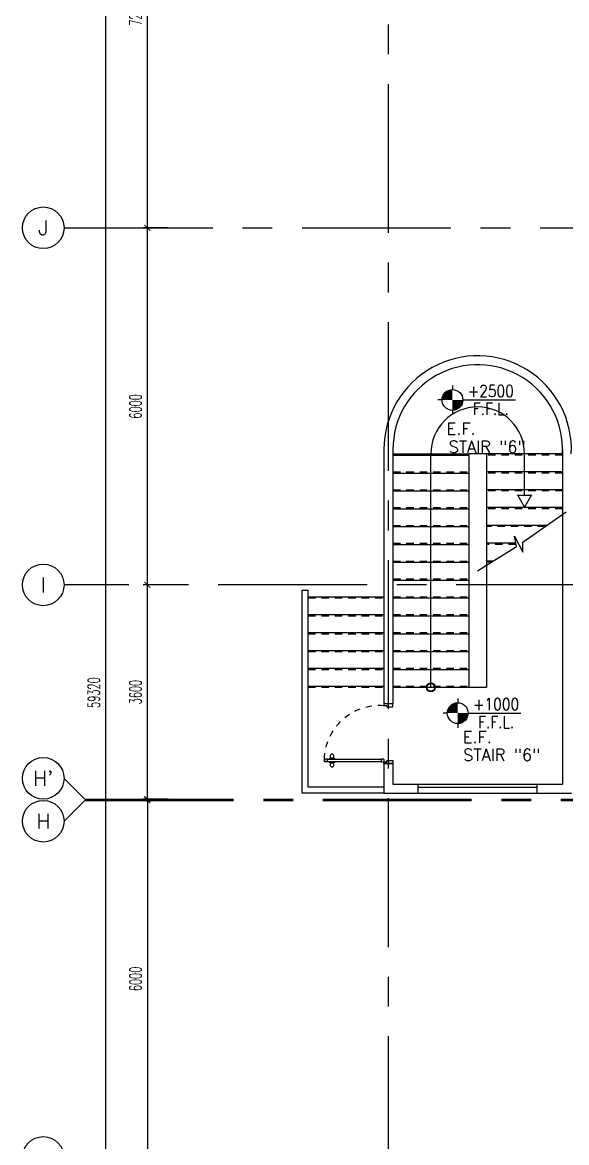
# Model space of a CAD drawing. Extents: x -0.4 to 91.7, y -13.9 to 77.4.
# Drawn here: x -0.35 to 8.8, y 26.9 to 45.72 of the extents above; entities that cross this region are included whole.
import ezdxf
from ezdxf.enums import TextEntityAlignment as Align

# ---------------------------------------------------------------- set-up
doc = ezdxf.new("R2010")
doc.units = 0
doc.header["$MEASUREMENT"] = 0
doc.header["$PDMODE"] = 3
doc.header["$PDSIZE"] = 0.1
for name, pattern in [('CENTERX2', [4, 2.5, -0.5, 0.5, -0.5]), ('HIDDEN', [0.375, 0.25, -0.125]), ('HIDDEN2', [0.1875, 0.125, -0.0625])]:
    doc.linetypes.add(name, pattern=pattern)
doc.layers.get('0').update_dxf_attribs({"color": 11, "linetype": 'CONTINUOUS'})
doc.layers.get('DEFPOINTS').update_dxf_attribs({"color": 11, "linetype": 'CONTINUOUS'})
for name, color, linetype in [('AX', 11, 'CONTINUOUS'), ('AX-CR', 11, 'CONTINUOUS'), ('AX-DIM', 11, 'CONTINUOUS'), ('AX-TXT', 11, 'CONTINUOUS'), ('AXES', 11, 'CENTERX2'), ('DOOR', 11, 'CONTINUOUS'), ('Handrail', 11, 'CONTINUOUS'), ('LEV-PL', 11, 'CONTINUOUS'), ('PART', 11, 'CONTINUOUS'), ('RM-NAME', 11, 'CONTINUOUS'), ('STR', 11, 'CONTINUOUS'), ('WALL', 11, 'CONTINUOUS'), ('WIN', 11, 'CONTINUOUS')]:
    doc.layers.add(name, color=color, linetype=linetype)
doc.styles.add('ROMANS', font='ROMANS.shx', dxfattribs={"width": 0.6})
doc.styles.add('S', font='ROMANS.SHX')
doc.dimstyles.new('STANDARD in', dxfattribs={"dimtxt": 0.2, "dimasz": 0.1, "dimexe": 0.07, "dimexo": 0.05, "dimgap": 0.1, "dimtad": 1, "dimdec": 0, "dimlfac": 1000, "dimzin": 0, "dimdsep": 46, "dimtxsty": 'ROMANS', "dimblk": 'ARCHTICK', "dimcen": 0.05, "dimdle": 0.05, "dimclrd": 7, "dimclre": 7, "dimclrt": 2, "dimadec": 0, "dimazin": 0, "dimtfac": 1, "dimtdec": 0, "dimtmove": 2, "dimatfit": 3, "dimldrblk": 'ARCHTICK', "dimfxl": 0, "dimtolj": 1, "dimtzin": 0, "dimarcsym": 0})

# ---------------------------------------------------------------- blocks, each defined once
blk = doc.blocks.new('_ARCHTICK')
at = {"color": 0, "linetype": 'ByBlock', "const_width": 0.15}
blk.add_lwpolyline([(-0.5, -0.5), (0.5, 0.5)], dxfattribs=at)
blk = doc.blocks.new('*D177')
at = {"layer": 'AX-DIM', "color": 7, "linetype": 'ByBlock', "lineweight": -2}
for p, q in [((2.1, 36.27), (1.68, 36.27)), ((1.75, 32.62), (1.75, 36.32)), ((2.1, 32.67), (1.68, 32.67))]:
    blk.add_line(p, q, dxfattribs=at)
at = {"layer": 'DEFPOINTS', "color": 0, "linetype": 'ByBlock'}
for p in [(1.75, 36.27), (2.15, 36.27), (2.15, 32.67)]:
    blk.add_point(p, dxfattribs=at)
at = {"layer": 'AX-DIM', "color": 7, "linetype": 'ByBlock', "lineweight": -2, "xscale": 0.1, "yscale": 0.1, "zscale": 0.1}
for p, rotation in [((1.75, 36.27), 90), ((1.75, 32.67), 270)]:
    blk.add_blockref('_ARCHTICK', p, dxfattribs=dict(at, rotation=rotation))
at = {"layer": 'AX-DIM', "color": 2, "linetype": 'ByBlock', "insert": (1.55, 34.47), "char_height": 0.2, "attachment_point": 5, "rotation": 90, "style": 'ROMANS'}
blk.add_mtext('\\A1;3600', dxfattribs=at)
blk = doc.blocks.new('*D178')
at = {"layer": 'AX-DIM', "color": 7, "lineweight": -2}
for p, q in [((10.901, 64.12), (0.98, 64.12)), ((1.05, 4.75), (1.05, 64.17)), ((10.901, 4.8), (0.98, 4.8))]:
    blk.add_line(p, q, dxfattribs=at)
at = {"layer": 'DEFPOINTS', "color": 0}
for p in [(1.05, 64.12), (10.951, 64.12), (10.951, 4.8)]:
    blk.add_point(p, dxfattribs=at)
at = {"layer": 'AX-DIM', "color": 7, "lineweight": -2, "xscale": 0.1, "yscale": 0.1, "zscale": 0.1}
for p, rotation in [((1.05, 64.12), 90), ((1.05, 4.8), 270)]:
    blk.add_blockref('_ARCHTICK', p, dxfattribs=dict(at, rotation=rotation))
at = {"layer": 'AX-DIM', "color": 2, "insert": (0.85, 34.46), "char_height": 0.2, "attachment_point": 5, "rotation": 90, "style": 'ROMANS'}
blk.add_mtext('\\A1;59320', dxfattribs=at)
blk = doc.blocks.new('LEV1')
at = {"layer": 'LEV-PL'}
for p, q in [((0, 245), (0, 175)), ((-175, 0), (-245, 0)), ((175, 0), (1061, 0)), ((0, -175), (0, -245))]:
    blk.add_line(p, q, dxfattribs=at)
at = {"layer": 'LEV-PL', "const_width": 175}
for points in [[(-88, 0, -0.414214), (0, 88, -1)], [(88, 0, -0.414214), (0, -88, -1)]]:
    blk.add_lwpolyline(points, format="xyb", dxfattribs=at)
at = {"layer": 'LEV-PL'}
blk.add_circle((0, 0), 175, dxfattribs=at)
at = {"layer": 'LEV-PL', "color": 4, "style": 'S', "width": 0.85}
for tag, p in [('+0000', (646, 50)), ('F.F.L.', (646, -250))]:
    blk.add_attdef(tag, text='', height=200, dxfattribs=at).set_placement(p, align=Align.CENTER)
blk = doc.blocks.new('AXL')
at = {"layer": 'AX-CR'}
blk.add_circle((-350, 0), 350, dxfattribs=at)
at = {"layer": 'AX-TXT', "style": 'ROMANS'}
blk.add_attdef('AX', text='', height=250, dxfattribs=at).set_placement((-350, 0), align=Align.MIDDLE)
blk = doc.blocks.new('*D188')
at = {"layer": 'AX-DIM', "color": 7, "linetype": 'ByBlock', "lineweight": -2}
for p, q in [((1.75, 42.22), (1.75, 49.52)), ((2.1, 49.47), (1.68, 49.47)), ((2.1, 42.27), (1.68, 42.27))]:
    blk.add_line(p, q, dxfattribs=at)
at = {"layer": 'DEFPOINTS', "color": 0, "linetype": 'ByBlock'}
for p in [(1.75, 49.47), (2.15, 49.47), (2.15, 42.27)]:
    blk.add_point(p, dxfattribs=at)
at = {"layer": 'AX-DIM', "color": 7, "linetype": 'ByBlock', "lineweight": -2, "xscale": 0.1, "yscale": 0.1, "zscale": 0.1}
for p, rotation in [((1.75, 49.47), 90), ((1.75, 42.27), 270)]:
    blk.add_blockref('_ARCHTICK', p, dxfattribs=dict(at, rotation=rotation))
at = {"layer": 'AX-DIM', "color": 2, "linetype": 'ByBlock', "insert": (1.55, 45.87), "char_height": 0.2, "attachment_point": 5, "rotation": 90, "style": 'ROMANS'}
blk.add_mtext('\\A1;7200', dxfattribs=at)
blk = doc.blocks.new('*D189')
at = {"layer": 'AX-DIM', "color": 7, "linetype": 'ByBlock', "lineweight": -2}
for p, q in [((2.1, 42.27), (1.68, 42.27)), ((1.75, 36.22), (1.75, 42.32)), ((2.1, 36.27), (1.68, 36.27))]:
    blk.add_line(p, q, dxfattribs=at)
at = {"layer": 'DEFPOINTS', "color": 0, "linetype": 'ByBlock'}
for p in [(1.75, 42.27), (2.15, 42.27), (2.15, 36.27)]:
    blk.add_point(p, dxfattribs=at)
at = {"layer": 'AX-DIM', "color": 7, "linetype": 'ByBlock', "lineweight": -2, "xscale": 0.1, "yscale": 0.1, "zscale": 0.1}
for p, rotation in [((1.75, 42.27), 90), ((1.75, 36.27), 270)]:
    blk.add_blockref('_ARCHTICK', p, dxfattribs=dict(at, rotation=rotation))
at = {"layer": 'AX-DIM', "color": 2, "linetype": 'ByBlock', "insert": (1.55, 39.27), "char_height": 0.2, "attachment_point": 5, "rotation": 90, "style": 'ROMANS'}
blk.add_mtext('\\A1;6000', dxfattribs=at)
blk = doc.blocks.new('*D205')
at = {"layer": 'AX-DIM', "color": 7, "linetype": 'ByBlock', "lineweight": -2}
for p, q in [((2.1, 32.65), (1.68, 32.65)), ((1.75, 32.7), (1.75, 26.6)), ((2.1, 26.65), (1.68, 26.65))]:
    blk.add_line(p, q, dxfattribs=at)
at = {"layer": 'DEFPOINTS', "color": 0, "linetype": 'ByBlock'}
for p in [(2.15, 32.65), (1.75, 26.65), (2.15, 26.65)]:
    blk.add_point(p, dxfattribs=at)
at = {"layer": 'AX-DIM', "color": 7, "linetype": 'ByBlock', "lineweight": -2, "xscale": 0.1, "yscale": 0.1, "zscale": 0.1}
for p, rotation in [((1.75, 32.65), 90), ((1.75, 26.65), 270)]:
    blk.add_blockref('_ARCHTICK', p, dxfattribs=dict(at, rotation=rotation))
at = {"layer": 'AX-DIM', "color": 2, "linetype": 'ByBlock', "insert": (1.55, 29.65), "char_height": 0.2, "attachment_point": 5, "rotation": 90, "style": 'ROMANS'}
blk.add_mtext('\\A1;6000', dxfattribs=at)
blk = doc.blocks.new('STL-DR')
at = {"layer": 'DOOR', "color": 0, "linetype": 'ByBlock'}
for p, q in [((50, 0), (0, 0)), ((0, -150), (0, 0)), ((50, -100), (50, 0)), ((0, -150), (25, -150)), ((25, -100), (50, -100)), ((25, -150), (25, -100)), ((75, -150), (25, -150)), ((25, -200), (25, -150)), ((75, -150), (75, -200)), ((950, -100), (950, 0)), ((950, 0), (1000, 0)), ((975, -100), (950, -100)), ((975, -150), (975, -100)), ((1000, -150), (975, -150)), ((1000, 0), (1000, -150)), ((75, -200), (25, -200)), ((18, -990), (9, -990)), ((9, -1055), (9, -990)), ((18, -1055), (9, -1055)), ((18, -978), (18, -1068)), ((25, -978), (18, -978)), ((18, -1055), (18, -990)), ((25, -1068), (18, -1068)), ((25, -1100), (75, -1100)), ((25, -1100), (25, -1150)), ((75, -978), (82, -978)), ((75, -1068), (82, -1068)), ((75, -1100), (75, -1150)), ((82, -978), (82, -1068)), ((82, -990), (91, -990)), ((82, -1055), (82, -990)), ((82, -1055), (91, -1055)), ((91, -1055), (91, -990)), ((25, -1150), (75, -1150)), ((75, -1150), (25, -1150))]:
    blk.add_line(p, q, dxfattribs=at)
at = {"layer": 'DOOR', "linetype": 'ByBlock'}
for p, q in [((25, -200), (25, -1100)), ((75, -1100), (75, -200))]:
    blk.add_line(p, q, dxfattribs=at)
at = {"layer": 'DOOR', "color": 0, "linetype": 'ByBlock'}
for centre in [(-24, -1023), (124, -1023)]:
    blk.add_circle(centre, 32.4, dxfattribs=at)
at = {"layer": 'DOOR', "linetype": 'HIDDEN', "ltscale": 0.5}
blk.add_arc((50, -223), 928, 271.544, 4.4816, dxfattribs=at)
at = {"layer": 'WALL'}
for p, q in [((0, 0), (0, -150)), ((0, 0), (0, -150)), ((1000, 0), (1000, -150))]:
    blk.add_line(p, q, dxfattribs=at)

msp = doc.modelspace()

# ---------------------------------------------------------------- linework, layer by layer
for p, q in [((7.1514, 38.4702), (7.1514, 34.5502)), ((7.4514, 38.4702), (7.1514, 38.4702)), ((7.4514, 38.4702), (7.4514, 34.5502)), ((8.058, 36.9902), (8.7894, 37.4979)), ((7.9176, 37.0888), (8.058, 36.8199)), ((7.9527, 36.9134), (7.9176, 37.0888)), ((7.2975, 36.5043), (7.9527, 36.9134)), ((8.058, 36.8199), (8.058, 36.9902)), ((7.5632, 36.6702), (7.4514, 36.6702)), ((7.5312, 36.6502), (7.4514, 36.6502)), ((7.1514, 34.5502), (7.4514, 34.5502))]:
    msp.add_line(p, q)
at = {"layer": 'AXES'}
for p, q in [((5.8014, -1.8143), (5.8014, 76.6632)), ((0.35, 42.27), (69.4414, 42.27)), ((69.4414, 36.27), (0.35, 36.27)), ((0.7, 32.67), (0.35, 33.02)), ((0.7, 32.65), (0.35, 32.3)), ((0.7, 32.67), (69.4414, 32.67)), ((0.7, 32.65), (69.4414, 32.65))]:
    msp.add_line(p, q, dxfattribs=at)
at = {"layer": 'Handrail'}
for p, q in [((4.3514, 32.77), (4.3514, 36.1794)), ((4.3514, 36.1794), (4.4514, 36.1794)), ((4.4514, 32.87), (4.4514, 36.1794)), ((5.7264, 32.77), (4.3514, 32.77)), ((5.7264, 32.87), (4.4514, 32.87))]:
    msp.add_line(p, q, dxfattribs=at)
at = {"layer": 'STR'}
for p, q in [((5.8764, 38.4702), (7.1514, 38.4702)), ((5.8764, 38.4502), (7.1514, 38.4502)), ((6.5139, 34.5502), (6.5139, 38.4726)), ((8.7264, 38.4702), (7.4514, 38.4702)), ((8.0889, 37.7771), (8.0889, 38.4726)), ((5.8764, 38.1502), (7.1514, 38.1502)), ((8.7264, 38.1702), (7.4514, 38.1702)), ((5.8764, 37.8502), (7.1514, 37.8502)), ((8.7264, 37.8702), (7.4514, 37.8702)), ((5.8764, 37.5502), (7.1514, 37.5502)), ((8.7264, 37.5702), (7.4514, 37.5702)), ((8.4613, 37.2702), (7.4514, 37.2702)), ((5.8764, 37.2502), (7.1514, 37.2502)), ((5.8764, 36.9502), (7.1514, 36.9502)), ((7.9414, 36.9702), (7.4514, 36.9702)), ((5.8764, 36.6502), (7.1514, 36.6502)), ((7.5632, 36.6702), (7.4514, 36.6702)), ((7.5312, 36.6502), (7.4514, 36.6502)), ((5.8764, 36.3502), (7.1514, 36.3502)), ((4.4514, 36.0702), (5.7264, 36.0702)), ((5.8764, 36.0502), (7.1514, 36.0502)), ((4.4514, 35.7702), (5.7264, 35.7702)), ((5.8764, 35.7502), (7.1514, 35.7502)), ((4.4514, 35.4702), (5.7264, 35.4702)), ((5.8764, 35.4502), (7.1514, 35.4502)), ((4.4514, 35.1702), (5.7264, 35.1702)), ((5.8764, 35.1502), (7.1514, 35.1502)), ((4.4514, 34.8702), (5.7264, 34.8702)), ((5.8764, 34.8502), (7.1514, 34.8502)), ((4.4514, 34.5702), (5.7264, 34.5702)), ((5.8764, 34.5502), (7.1514, 34.5502))]:
    msp.add_line(p, q, dxfattribs=at)
at = {"layer": 'STR', "linetype": 'HIDDEN2'}
for p, q in [((5.8764, 38.4702), (7.1514, 38.4702)), ((5.8764, 38.4502), (7.1514, 38.4502)), ((8.7264, 38.4502), (7.4514, 38.4502)), ((5.8764, 38.1702), (7.1514, 38.1702)), ((8.7264, 38.1502), (7.4514, 38.1502)), ((5.8764, 37.8702), (7.1514, 37.8702)), ((8.7264, 37.8502), (7.4514, 37.8502)), ((5.8764, 37.5702), (7.1514, 37.5702)), ((8.7264, 37.5502), (7.4514, 37.5502)), ((5.8764, 37.2702), (7.1514, 37.2702)), ((8.4325, 37.2502), (7.4514, 37.2502)), ((5.8764, 36.9702), (7.1514, 36.9702)), ((7.9454, 36.9502), (7.4514, 36.9502)), ((5.8764, 36.6702), (7.1514, 36.6702)), ((5.8764, 36.3702), (7.1514, 36.3702)), ((4.4514, 36.0502), (5.7264, 36.0502)), ((5.8764, 36.0702), (7.1514, 36.0702)), ((5.8764, 35.7702), (7.1514, 35.7702)), ((4.4514, 35.7502), (5.7264, 35.7502)), ((4.4514, 35.4502), (5.7264, 35.4502)), ((5.8764, 35.4702), (7.1514, 35.4702)), ((4.4514, 35.1502), (5.7264, 35.1502)), ((5.8764, 35.1702), (7.1514, 35.1702)), ((4.4514, 34.8502), (5.7264, 34.8502)), ((5.8764, 34.8702), (7.1514, 34.8702)), ((4.4514, 34.5502), (5.7264, 34.5502)), ((5.8764, 34.5702), (7.1514, 34.5702))]:
    msp.add_line(p, q, dxfattribs=at)
at = {"layer": 'STR', "const_width": 0.0215}
msp.add_lwpolyline([(7.9735, 37.7771), (8.2044, 37.7771), (8.0889, 37.5771)], close=True, dxfattribs=at)
at = {"layer": 'STR'}
for radius in [0.075, 0.065]:
    msp.add_circle((6.5139, 34.5502), radius, dxfattribs=at)
msp.add_arc((7.3014, 38.4726), 0.7875, 0, 180, dxfattribs=at)
at = {"layer": 'WALL'}
for p, q in [((5.7264, 38.5455), (5.7264, 34.27)), ((5.8764, 38.5455), (5.8764, 34.27)), ((8.7264, 38.5455), (8.7264, 32.92)), ((5.7264, 33.27), (5.7264, 32.77)), ((5.8764, 33.27), (5.8764, 32.92)), ((5.7264, 32.77), (6.3014, 32.77)), ((5.8764, 32.92), (6.3014, 32.92)), ((6.3014, 32.77), (6.3014, 32.92)), ((8.3014, 32.77), (8.3014, 32.92)), ((8.3014, 32.92), (8.7264, 32.92)), ((8.3014, 32.77), (8.8764, 32.77))]:
    msp.add_line(p, q, dxfattribs=at)
for radius, start, end in [(1.575, 357.25838, 180), (1.425, 356.96955, 180.00002)]:
    msp.add_arc((7.3014, 38.5455), radius, start, end, dxfattribs=at)
at = {"layer": 'WIN'}
for p, q in [((6.3014, 32.92), (8.3014, 32.92)), ((6.3014, 32.87), (8.3014, 32.87)), ((6.3014, 32.77), (8.3014, 32.77))]:
    msp.add_line(p, q, dxfattribs=at)

# ---------------------------------------------------------------- block references
at = {"layer": 'AX', "xscale": 0.001000000047497451, "yscale": 0.0009999999892897904, "zscale": 0.001}
for p, values in [((0.35, 42.27), {'AX': 'J'}), ((0.35, 36.27), {'AX': 'I'}), ((0.35, 33.02), {'AX': "H'"}), ((0.35, 32.3), {'AX': 'H'}), ((0.35, 26.65), {'AX': 'G'})]:
    msp.add_blockref('AXL', p, dxfattribs=at).add_auto_attribs(values)
at = {"layer": 'DOOR', "color": 1, "xscale": -0.0009999999892897904, "yscale": 0.0009999999892897904, "zscale": 0.001, "rotation": 270}
msp.add_blockref('STL-DR', (5.8764, 33.27), dxfattribs=at)
at = {"layer": 'PART', "xscale": 0.001000000047497451, "yscale": 0.0009999999892897904, "zscale": 0.001}
for p, values in [((6.8773, 39.3776), {'F.F.L.': 'F.F.L.', '+0000': '+2500'}), ((6.9658, 34.1154), {'F.F.L.': 'F.F.L.', '+0000': '+1000'})]:
    msp.add_blockref('LEV1', p, dxfattribs=at).add_auto_attribs(values)

# ---------------------------------------------------------------- texts
at = {"layer": 'RM-NAME', "style": 'ROMANS'}
for s, p in [('E.F.', (7.0231, 38.8955)), ('STAIR "6"', (7.4607, 38.5904)), ('E.F.', (7.2958, 33.7147)), ('STAIR "6"', (7.7048, 33.4147))]:
    msp.add_text(s, height=0.2, dxfattribs=at).set_placement(p, align=Align.MIDDLE)

# ---------------------------------------------------------------- dimensions: what is measured, and where the dimension line sits
at = {"layer": 'AX-DIM'}
dim = msp.add_linear_dim(base=(1.05, 64.12), p1=(10.9514, 4.8), p2=(10.9514, 64.12), angle=90, dimstyle='STANDARD in', dxfattribs=at)
dim.commit()
dim.dimension.update_dxf_attribs({"geometry": '*D178', "text_midpoint": (0.85, 34.46)})
at = {"layer": 'AX-DIM', "color": 1, "linetype": 'ByBlock'}
for base, p1, p2, picture, middle in [((1.75, 49.47), (2.15, 42.27), (2.15, 49.47), '*D188', (1.55, 45.87)), ((1.75, 42.27), (2.15, 36.27), (2.15, 42.27), '*D189', (1.55, 39.27)), ((1.75, 36.27), (2.15, 32.67), (2.15, 36.27), '*D177', (1.55, 34.47)), ((1.75, 26.65), (2.15, 32.65), (2.15, 26.65), '*D205', (1.55, 29.65))]:
    dim = msp.add_linear_dim(base=base, p1=p1, p2=p2, angle=90, dimstyle='STANDARD in', dxfattribs=at)
    dim.commit()
    dim.dimension.update_dxf_attribs({"geometry": picture, "text_midpoint": middle})

doc.saveas('drawing.dxf')
